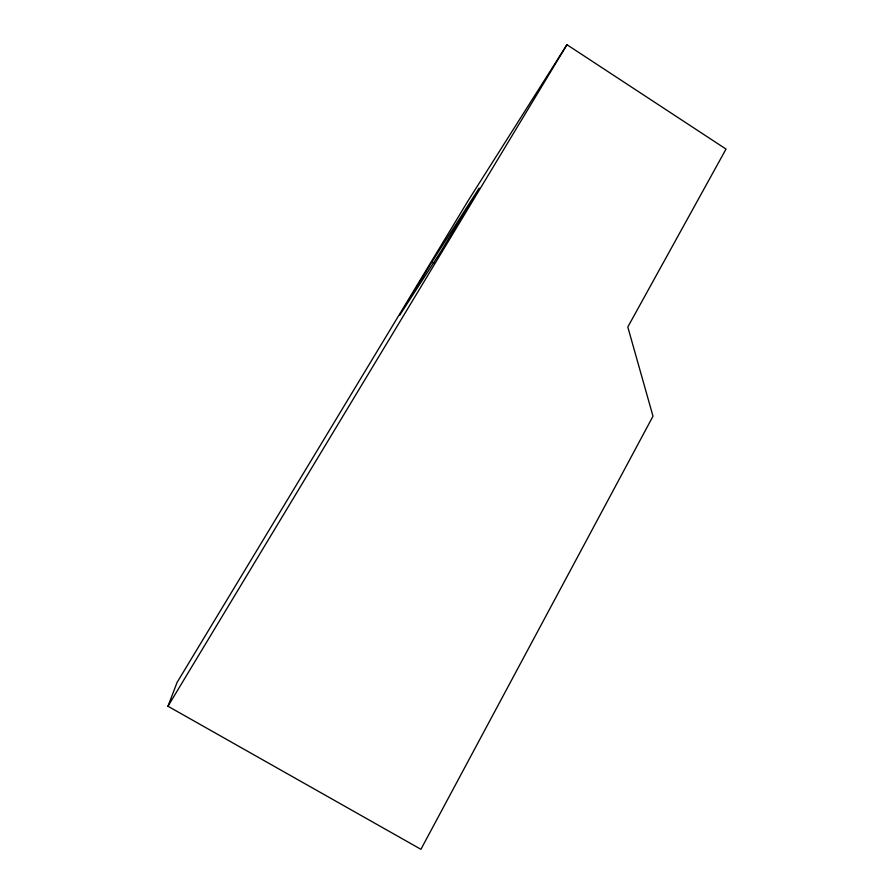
<?xml version="1.0" encoding="UTF-8"?>
<svg xmlns="http://www.w3.org/2000/svg" width="894" height="894" viewBox="0 0 894 894"><rect width="100%" height="100%" fill="white"/><g stroke="black" fill="none" stroke-linecap="round" stroke-linejoin="round"><path stroke-width="1.34" d="M167.971 706.238L177.068 682.446L467.975 200.96L566.952 44.7L726.029 149.075L627.8 327.003L653 416.213L420.918 849.3L167.971 706.238L566.952 44.7M431.914 261.886L399.618 315.347L440.91 251.471L479.162 188.086L431.914 261.886L434.238 263.339"/></g></svg>
